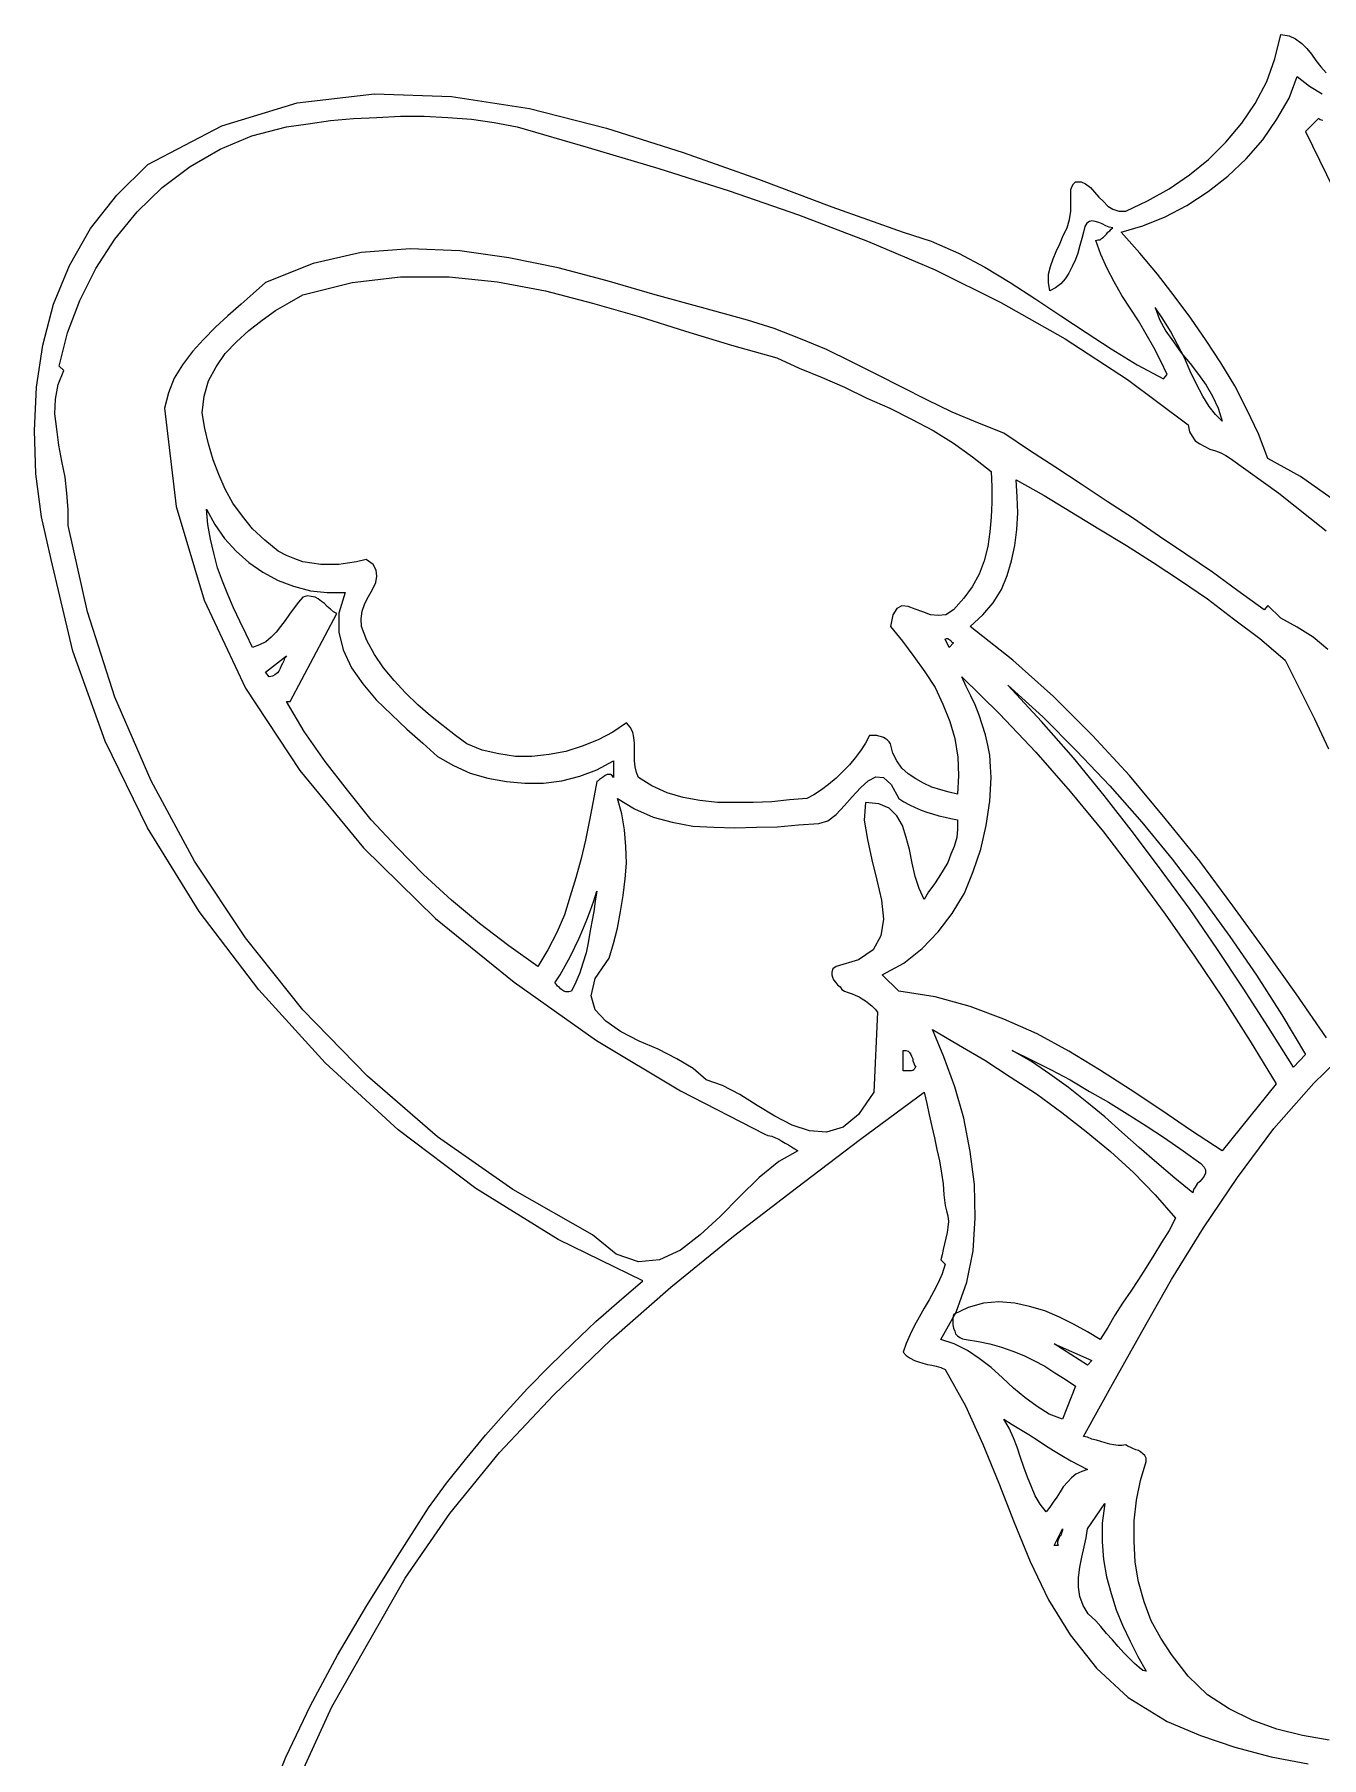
# Model space of a CAD drawing. Extents: x 0.04 to 6.8, y 0.03 to 8.42.
# Drawn here: x 0.039 to 2.057, y 2.845 to 5.546 of the extents above; entities that cross this region are included whole.
import ezdxf

# ---------------------------------------------------------------- set-up
doc = ezdxf.new("R2010")
doc.units = 0
doc.layers.add('1', color=7, linetype='Continuous')

msp = doc.modelspace()

# ---------------------------------------------------------------- linework, layer by layer
msp.add_lwpolyline([(0.4, 2.762), (0.433, 2.845), (0.472, 2.926), (0.514, 3.005), (0.56, 3.083), (0.608, 3.16), (0.657, 3.236), (0.685, 3.275), (0.715, 3.312), (0.746, 3.35), (0.779, 3.387), (0.812, 3.423), (0.847, 3.459), (0.883, 3.494), (0.919, 3.528), (0.956, 3.56), (0.993, 3.592), (0.86, 3.657), (0.731, 3.737), (0.609, 3.829), (0.495, 3.934), (0.391, 4.048), (0.297, 4.171), (0.216, 4.302), (0.15, 4.438), (0.099, 4.579), (0.065, 4.723), (0.05, 4.79), (0.041, 4.857), (0.039, 4.925), (0.042, 4.993), (0.052, 5.059), (0.069, 5.123), (0.094, 5.184), (0.127, 5.242), (0.168, 5.294), (0.217, 5.342), (0.333, 5.403), (0.451, 5.439), (0.572, 5.453), (0.693, 5.449), (0.815, 5.43), (0.936, 5.399), (1.056, 5.361), (1.174, 5.319), (1.289, 5.276), (1.401, 5.236), (1.445, 5.222), (1.488, 5.203), (1.529, 5.181), (1.569, 5.157), (1.609, 5.131), (1.648, 5.105), (1.688, 5.079), (1.727, 5.053), (1.768, 5.028), (1.809, 5.006), (1.815, 5.013), (1.805, 5.034), (1.794, 5.055), (1.782, 5.076), (1.77, 5.097), (1.757, 5.117), (1.744, 5.137), (1.732, 5.158), (1.721, 5.179), (1.711, 5.201), (1.703, 5.223), (1.707, 5.224), (1.71, 5.224), (1.712, 5.226), (1.715, 5.228), (1.718, 5.231), (1.72, 5.233), (1.722, 5.236), (1.725, 5.238), (1.727, 5.241), (1.73, 5.243), (1.724, 5.244), (1.719, 5.246), (1.713, 5.249), (1.708, 5.251), (1.702, 5.253), (1.697, 5.254), (1.693, 5.253), (1.689, 5.25), (1.686, 5.245), (1.684, 5.236), (1.681, 5.226), (1.678, 5.215), (1.675, 5.203), (1.671, 5.193), (1.666, 5.182), (1.661, 5.172), (1.655, 5.163), (1.648, 5.155), (1.64, 5.149), (1.631, 5.144), (1.629, 5.157), (1.629, 5.17), (1.632, 5.182), (1.636, 5.194), (1.641, 5.206), (1.647, 5.219), (1.652, 5.231), (1.658, 5.243), (1.662, 5.256), (1.664, 5.269), (1.664, 5.274), (1.664, 5.279), (1.664, 5.284), (1.664, 5.289), (1.664, 5.294), (1.664, 5.299), (1.664, 5.303), (1.666, 5.308), (1.668, 5.312), (1.671, 5.315), (1.68, 5.315), (1.687, 5.312), (1.695, 5.306), (1.701, 5.299), (1.708, 5.291), (1.715, 5.284), (1.722, 5.277), (1.73, 5.272), (1.739, 5.269), (1.75, 5.269), (1.784, 5.285), (1.818, 5.304), (1.85, 5.326), (1.88, 5.35), (1.907, 5.377), (1.932, 5.407), (1.953, 5.438), (1.971, 5.472), (1.984, 5.508), (1.993, 5.546), (2.006, 5.544), (2.016, 5.539), (2.026, 5.532), (2.034, 5.524), (2.041, 5.515), (2.048, 5.505), (2.056, 5.495), (2.064, 5.486)])
at = {"layer": '1'}
for points in [[(2.072, 4.819), (2.024, 4.853), (1.973, 4.881), (1.958, 4.92), (1.94, 4.958), (1.921, 4.995), (1.899, 5.031), (1.876, 5.066), (1.852, 5.101), (1.826, 5.136), (1.8, 5.17), (1.772, 5.203), (1.743, 5.236), (1.777, 5.246), (1.812, 5.26), (1.846, 5.278), (1.879, 5.3), (1.91, 5.324), (1.939, 5.351), (1.965, 5.381), (1.987, 5.413), (2.006, 5.446), (2.019, 5.48), (2.038, 5.465), (2.058, 5.453)], [(2.067, 4.582), (2.044, 4.601), (2.019, 4.617), (1.993, 4.631), (1.973, 4.651), (1.967, 4.644), (1.926, 4.674), (1.886, 4.703), (1.844, 4.731), (1.803, 4.759), (1.762, 4.787), (1.721, 4.814), (1.68, 4.841), (1.639, 4.868), (1.599, 4.894), (1.559, 4.921), (1.518, 4.937), (1.478, 4.954), (1.438, 4.973), (1.399, 4.993), (1.36, 5.013), (1.32, 5.033), (1.281, 5.052), (1.24, 5.069), (1.199, 5.085), (1.157, 5.098), (1.085, 5.118), (1.012, 5.138), (0.937, 5.16), (0.86, 5.18), (0.783, 5.196), (0.706, 5.207), (0.628, 5.21), (0.551, 5.204), (0.476, 5.187), (0.401, 5.157), (0.382, 5.14), (0.363, 5.123), (0.342, 5.105), (0.323, 5.087), (0.304, 5.068), (0.287, 5.049), (0.271, 5.028), (0.258, 5.007), (0.249, 4.984), (0.243, 4.96), (0.261, 4.806), (0.305, 4.659), (0.37, 4.521), (0.455, 4.392), (0.555, 4.271), (0.668, 4.16), (0.791, 4.06), (0.92, 3.969), (1.052, 3.89), (1.184, 3.822), (1.189, 3.82), (1.195, 3.819), (1.201, 3.816), (1.206, 3.814), (1.211, 3.811), (1.216, 3.808), (1.221, 3.805), (1.226, 3.802), (1.231, 3.799), (1.236, 3.796), (1.206, 3.779), (1.175, 3.754), (1.145, 3.724), (1.114, 3.693), (1.083, 3.664), (1.052, 3.64), (1.019, 3.625), (0.986, 3.622), (0.951, 3.634), (0.914, 3.664), (0.789, 3.735), (0.671, 3.818), (0.561, 3.913), (0.46, 4.017), (0.37, 4.13), (0.29, 4.25), (0.222, 4.376), (0.165, 4.507), (0.122, 4.641), (0.092, 4.776), (0.092, 4.801), (0.09, 4.827), (0.087, 4.852), (0.082, 4.877), (0.077, 4.902), (0.074, 4.927), (0.071, 4.951), (0.072, 4.974), (0.076, 4.997), (0.085, 5.019), (0.078, 5.026), (0.091, 5.078), (0.11, 5.129), (0.135, 5.179), (0.165, 5.225), (0.2, 5.268), (0.239, 5.306), (0.283, 5.339), (0.33, 5.366), (0.38, 5.387), (0.434, 5.401), (0.468, 5.406), (0.503, 5.411), (0.539, 5.414), (0.576, 5.416), (0.613, 5.418), (0.65, 5.418), (0.687, 5.416), (0.724, 5.413), (0.76, 5.408), (0.796, 5.401)], [(2.059, 5.411), (2.055, 5.412), (2.052, 5.414), (2.032, 5.394), (2.076, 5.304)], [(0.796, 5.401), (0.907, 5.369), (1.018, 5.336), (1.128, 5.301), (1.237, 5.263), (1.345, 5.222), (1.451, 5.177), (1.554, 5.126), (1.655, 5.069), (1.753, 5.005), (1.848, 4.934), (1.85, 4.923), (1.854, 4.916), (1.859, 4.909), (1.866, 4.904), (1.874, 4.9), (1.882, 4.896), (1.891, 4.893), (1.899, 4.89), (1.907, 4.886), (1.914, 4.881), (1.99, 4.827), (2.064, 4.768)], [(1.203, 5.039), (1.238, 5.023), (1.274, 5.008), (1.309, 4.993), (1.344, 4.976), (1.38, 4.96), (1.414, 4.943), (1.448, 4.925), (1.48, 4.905), (1.51, 4.884), (1.539, 4.861), (1.54, 4.837), (1.54, 4.812), (1.539, 4.789), (1.537, 4.766), (1.534, 4.743), (1.528, 4.721), (1.52, 4.7), (1.509, 4.68), (1.496, 4.662), (1.48, 4.644), (1.468, 4.636), (1.456, 4.635), (1.444, 4.636), (1.432, 4.641), (1.42, 4.645), (1.409, 4.649), (1.399, 4.65), (1.391, 4.646), (1.385, 4.636), (1.381, 4.618), (1.4, 4.595), (1.418, 4.571), (1.435, 4.547), (1.451, 4.522), (1.463, 4.496), (1.474, 4.469), (1.482, 4.442), (1.487, 4.413), (1.488, 4.384), (1.486, 4.355), (1.473, 4.358), (1.46, 4.362), (1.446, 4.366), (1.433, 4.372), (1.421, 4.379), (1.409, 4.387), (1.399, 4.396), (1.391, 4.407), (1.385, 4.419), (1.381, 4.434), (1.379, 4.437), (1.376, 4.44), (1.373, 4.442), (1.37, 4.444), (1.367, 4.445), (1.363, 4.446), (1.36, 4.447), (1.356, 4.447), (1.352, 4.447), (1.348, 4.447), (1.342, 4.435), (1.334, 4.423), (1.326, 4.412), (1.317, 4.401), (1.306, 4.39), (1.296, 4.38), (1.284, 4.37), (1.273, 4.362), (1.261, 4.354), (1.25, 4.348), (1.223, 4.346), (1.195, 4.343), (1.166, 4.342), (1.138, 4.342), (1.11, 4.342), (1.082, 4.345), (1.056, 4.35), (1.031, 4.357), (1.007, 4.368), (0.986, 4.381), (0.983, 4.389), (0.981, 4.398), (0.98, 4.407), (0.98, 4.416), (0.98, 4.425), (0.98, 4.435), (0.979, 4.444), (0.977, 4.452), (0.973, 4.46), (0.967, 4.467), (0.946, 4.452), (0.923, 4.44), (0.898, 4.43), (0.872, 4.422), (0.846, 4.417), (0.819, 4.414), (0.793, 4.414), (0.767, 4.418), (0.741, 4.424), (0.717, 4.434), (0.699, 4.447), (0.68, 4.462), (0.66, 4.478), (0.64, 4.495), (0.621, 4.514), (0.603, 4.533), (0.586, 4.553), (0.572, 4.574), (0.56, 4.596), (0.552, 4.618), (0.551, 4.63), (0.553, 4.642), (0.557, 4.654), (0.563, 4.665), (0.569, 4.676), (0.574, 4.687), (0.576, 4.697), (0.575, 4.706), (0.57, 4.715), (0.559, 4.723), (0.544, 4.719), (0.53, 4.717), (0.516, 4.715), (0.502, 4.715), (0.488, 4.715), (0.474, 4.717), (0.46, 4.719), (0.447, 4.724), (0.434, 4.729), (0.421, 4.736), (0.4, 4.753), (0.381, 4.771), (0.365, 4.791), (0.35, 4.811), (0.338, 4.833), (0.328, 4.856), (0.319, 4.879), (0.312, 4.904), (0.306, 4.928), (0.302, 4.953), (0.305, 4.979), (0.312, 5.003), (0.324, 5.025), (0.338, 5.046), (0.356, 5.064), (0.375, 5.082), (0.396, 5.098), (0.417, 5.113), (0.439, 5.126), (0.46, 5.138), (0.537, 5.157), (0.613, 5.166), (0.689, 5.166), (0.765, 5.158), (0.84, 5.144), (0.914, 5.125), (0.987, 5.104), (1.06, 5.081), (1.132, 5.059), (1.203, 5.039)], [(1.901, 4.94), (1.891, 4.95), (1.881, 4.963), (1.871, 4.979), (1.861, 4.998), (1.851, 5.018), (1.842, 5.039), (1.831, 5.06), (1.82, 5.081), (1.808, 5.1), (1.796, 5.118), (1.803, 5.099), (1.813, 5.081), (1.825, 5.064), (1.837, 5.047), (1.851, 5.03), (1.864, 5.013), (1.876, 4.996), (1.886, 4.979), (1.895, 4.96), (1.901, 4.94)], [(2.065, 3.973), (2.017, 4.042), (1.968, 4.111), (1.918, 4.18), (1.866, 4.25), (1.812, 4.317), (1.756, 4.384), (1.698, 4.447), (1.637, 4.508), (1.573, 4.565), (1.506, 4.618), (1.526, 4.636), (1.542, 4.655), (1.555, 4.676), (1.564, 4.698), (1.571, 4.721), (1.576, 4.745), (1.579, 4.77), (1.581, 4.796), (1.58, 4.821), (1.578, 4.848), (1.622, 4.823), (1.665, 4.797), (1.708, 4.771), (1.751, 4.745), (1.793, 4.718), (1.836, 4.69), (1.878, 4.661), (1.919, 4.63), (1.96, 4.599), (2, 4.565)], [(0.526, 4.671), (0.516, 4.639), (0.516, 4.609), (0.523, 4.581), (0.536, 4.553), (0.554, 4.528), (0.575, 4.503), (0.599, 4.48), (0.623, 4.457), (0.648, 4.435), (0.671, 4.414), (0.696, 4.4), (0.722, 4.388), (0.75, 4.38), (0.779, 4.375), (0.808, 4.372), (0.837, 4.372), (0.866, 4.376), (0.894, 4.383), (0.921, 4.393), (0.947, 4.407), (0.947, 4.381), (0.945, 4.384), (0.942, 4.386), (0.939, 4.386), (0.937, 4.386), (0.934, 4.384), (0.931, 4.382), (0.928, 4.38), (0.925, 4.378), (0.923, 4.376), (0.921, 4.375), (0.915, 4.344), (0.909, 4.314), (0.903, 4.283), (0.896, 4.254), (0.888, 4.224), (0.879, 4.195), (0.87, 4.166), (0.858, 4.138), (0.844, 4.111), (0.828, 4.085), (0.783, 4.117), (0.737, 4.152), (0.693, 4.189), (0.649, 4.229), (0.607, 4.272), (0.567, 4.315), (0.53, 4.361), (0.495, 4.406), (0.462, 4.453), (0.434, 4.5), (0.44, 4.5), (0.513, 4.638), (0.508, 4.641), (0.503, 4.645), (0.498, 4.649), (0.494, 4.654), (0.489, 4.657), (0.484, 4.661), (0.479, 4.664), (0.473, 4.665), (0.467, 4.666), (0.46, 4.664), (0.453, 4.656), (0.446, 4.647), (0.439, 4.637), (0.432, 4.627), (0.425, 4.618), (0.418, 4.609), (0.41, 4.601), (0.402, 4.594), (0.392, 4.589), (0.381, 4.585), (0.371, 4.606), (0.361, 4.626), (0.351, 4.647), (0.342, 4.668), (0.334, 4.689), (0.326, 4.71), (0.32, 4.733), (0.315, 4.755), (0.311, 4.778), (0.309, 4.802), (0.322, 4.778), (0.337, 4.756), (0.355, 4.736), (0.375, 4.718), (0.397, 4.703), (0.421, 4.69), (0.445, 4.681), (0.472, 4.674), (0.498, 4.671), (0.526, 4.671)], [(1.48, 4.592), (1.473, 4.585), (1.467, 4.598), (1.469, 4.599), (1.471, 4.599), (1.472, 4.598), (1.474, 4.597), (1.476, 4.596), (1.477, 4.594), (1.479, 4.593), (1.48, 4.592)], [(0.407, 4.539), (0.401, 4.546), (0.434, 4.572), (0.431, 4.568), (0.43, 4.564), (0.428, 4.56), (0.426, 4.556), (0.424, 4.552), (0.422, 4.548), (0.42, 4.545), (0.416, 4.542), (0.412, 4.54), (0.407, 4.539)], [(1.986, 3.901), (1.901, 3.796), (1.853, 3.827), (1.805, 3.86), (1.757, 3.892), (1.709, 3.923), (1.661, 3.952), (1.611, 3.979), (1.559, 4.002), (1.506, 4.022), (1.451, 4.037), (1.394, 4.046), (1.368, 4.072), (1.402, 4.09), (1.431, 4.113), (1.456, 4.139), (1.478, 4.168), (1.497, 4.2), (1.511, 4.234), (1.523, 4.269), (1.531, 4.306), (1.537, 4.344), (1.539, 4.381), (1.538, 4.398), (1.537, 4.416), (1.534, 4.432), (1.53, 4.448), (1.525, 4.464), (1.52, 4.479), (1.514, 4.495), (1.507, 4.509), (1.5, 4.524), (1.493, 4.539), (1.552, 4.481), (1.609, 4.421), (1.663, 4.359), (1.715, 4.296), (1.764, 4.232), (1.812, 4.167), (1.858, 4.101), (1.902, 4.035), (1.945, 3.968), (1.986, 3.901)], [(2, 4.565), (2.023, 4.519), (2.046, 4.473), (2.068, 4.426)], [(2.032, 3.947), (2.013, 3.927), (1.974, 3.989), (1.934, 4.051), (1.893, 4.113), (1.851, 4.174), (1.807, 4.234), (1.762, 4.294), (1.716, 4.353), (1.668, 4.412), (1.618, 4.469), (1.565, 4.526), (1.62, 4.476), (1.673, 4.423), (1.725, 4.368), (1.775, 4.311), (1.823, 4.253), (1.869, 4.193), (1.913, 4.132), (1.955, 4.071), (1.995, 4.009), (2.032, 3.947)], [(1.486, 4.315), (1.486, 4.3), (1.485, 4.287), (1.481, 4.273), (1.476, 4.261), (1.471, 4.248), (1.464, 4.236), (1.457, 4.225), (1.449, 4.213), (1.441, 4.202), (1.434, 4.19), (1.426, 4.207), (1.42, 4.226), (1.415, 4.247), (1.411, 4.268), (1.406, 4.287), (1.4, 4.306), (1.391, 4.321), (1.379, 4.333), (1.363, 4.34), (1.342, 4.342), (1.34, 4.314), (1.345, 4.284), (1.352, 4.252), (1.36, 4.22), (1.367, 4.189), (1.37, 4.159), (1.366, 4.133), (1.354, 4.111), (1.331, 4.095), (1.296, 4.085), (1.291, 4.081), (1.289, 4.076), (1.289, 4.072), (1.29, 4.068), (1.292, 4.064), (1.295, 4.06), (1.298, 4.056), (1.302, 4.053), (1.305, 4.049), (1.309, 4.046), (1.315, 4.044), (1.321, 4.042), (1.326, 4.04), (1.332, 4.037), (1.337, 4.034), (1.342, 4.031), (1.347, 4.027), (1.352, 4.023), (1.357, 4.018), (1.361, 4.013), (1.355, 3.888), (1.331, 3.853), (1.307, 3.833), (1.281, 3.825), (1.254, 3.827), (1.227, 3.836), (1.2, 3.85), (1.172, 3.867), (1.145, 3.884), (1.118, 3.898), (1.092, 3.907), (1.072, 3.925), (1.046, 3.94), (1.017, 3.955), (0.987, 3.968), (0.958, 3.983), (0.935, 3.999), (0.918, 4.017), (0.912, 4.039), (0.918, 4.066), (0.94, 4.098), (0.947, 4.121), (0.953, 4.145), (0.958, 4.171), (0.962, 4.196), (0.965, 4.222), (0.967, 4.247), (0.966, 4.273), (0.964, 4.299), (0.96, 4.324), (0.953, 4.348), (0.98, 4.332), (1.009, 4.319), (1.039, 4.311), (1.071, 4.305), (1.104, 4.303), (1.137, 4.302), (1.171, 4.303), (1.204, 4.304), (1.237, 4.307), (1.269, 4.309), (1.283, 4.313), (1.296, 4.323), (1.309, 4.337), (1.321, 4.351), (1.334, 4.365), (1.346, 4.376), (1.358, 4.382), (1.37, 4.381), (1.382, 4.37), (1.394, 4.348), (1.402, 4.343), (1.411, 4.338), (1.42, 4.334), (1.429, 4.33), (1.438, 4.327), (1.447, 4.324), (1.457, 4.321), (1.467, 4.319), (1.476, 4.317), (1.486, 4.315)], [(0.881, 4.046), (0.877, 4.045), (0.875, 4.045), (0.872, 4.045), (0.869, 4.046), (0.866, 4.048), (0.864, 4.05), (0.862, 4.052), (0.859, 4.054), (0.857, 4.057), (0.855, 4.059), (0.863, 4.072), (0.871, 4.086), (0.879, 4.1), (0.886, 4.115), (0.893, 4.129), (0.899, 4.143), (0.905, 4.158), (0.911, 4.173), (0.916, 4.188), (0.921, 4.203), (0.918, 4.187), (0.916, 4.171), (0.913, 4.155), (0.91, 4.138), (0.907, 4.122), (0.904, 4.106), (0.899, 4.09), (0.894, 4.075), (0.888, 4.06), (0.881, 4.046)], [(1.828, 3.69), (1.818, 3.671), (1.806, 3.652), (1.794, 3.632), (1.782, 3.613), (1.77, 3.594), (1.758, 3.576), (1.745, 3.557), (1.733, 3.538), (1.722, 3.519), (1.71, 3.5), (1.69, 3.512), (1.668, 3.524), (1.646, 3.535), (1.623, 3.545), (1.599, 3.552), (1.576, 3.557), (1.551, 3.559), (1.527, 3.557), (1.503, 3.55), (1.48, 3.539), (1.479, 3.534), (1.479, 3.529), (1.479, 3.523), (1.48, 3.518), (1.482, 3.513), (1.483, 3.509), (1.486, 3.506), (1.49, 3.503), (1.494, 3.501), (1.5, 3.5), (1.519, 3.497), (1.537, 3.493), (1.555, 3.488), (1.573, 3.482), (1.59, 3.475), (1.606, 3.467), (1.623, 3.458), (1.639, 3.448), (1.655, 3.438), (1.671, 3.427), (1.651, 3.375), (1.63, 3.383), (1.611, 3.395), (1.592, 3.409), (1.574, 3.424), (1.557, 3.44), (1.539, 3.456), (1.52, 3.47), (1.502, 3.483), (1.481, 3.493), (1.46, 3.5), (1.484, 3.543), (1.501, 3.59), (1.511, 3.639), (1.514, 3.691), (1.513, 3.743), (1.506, 3.795), (1.496, 3.847), (1.482, 3.896), (1.465, 3.943), (1.447, 3.986), (1.488, 3.962), (1.529, 3.938), (1.569, 3.912), (1.61, 3.885), (1.65, 3.856), (1.688, 3.826), (1.726, 3.795), (1.762, 3.762), (1.796, 3.727), (1.828, 3.69)], [(1.421, 3.927), (1.419, 3.925), (1.418, 3.923), (1.416, 3.922), (1.414, 3.921), (1.412, 3.921), (1.409, 3.921), (1.407, 3.921), (1.404, 3.921), (1.401, 3.921), (1.401, 3.953), (1.405, 3.953), (1.409, 3.952), (1.411, 3.95), (1.413, 3.947), (1.414, 3.944), (1.416, 3.94), (1.416, 3.937), (1.418, 3.933), (1.419, 3.93), (1.421, 3.927)], [(1.868, 3.776), (1.873, 3.77), (1.875, 3.766), (1.875, 3.761), (1.873, 3.756), (1.87, 3.752), (1.866, 3.748), (1.862, 3.744), (1.859, 3.739), (1.856, 3.735), (1.855, 3.73), (1.827, 3.753), (1.799, 3.777), (1.771, 3.801), (1.744, 3.825), (1.717, 3.849), (1.689, 3.872), (1.66, 3.895), (1.631, 3.916), (1.602, 3.936), (1.572, 3.953), (1.603, 3.938), (1.633, 3.923), (1.663, 3.907), (1.693, 3.889), (1.723, 3.872), (1.752, 3.854), (1.782, 3.835), (1.811, 3.816), (1.84, 3.796), (1.868, 3.776)], [(2.069, 2.872), (2.027, 2.879), (1.987, 2.889), (1.948, 2.903), (1.912, 2.921), (1.878, 2.943), (1.848, 2.972), (1.822, 3.006), (1.805, 3.032), (1.79, 3.059), (1.779, 3.089), (1.77, 3.12), (1.765, 3.151), (1.763, 3.184), (1.763, 3.216), (1.767, 3.248), (1.773, 3.279), (1.782, 3.309), (1.782, 3.314), (1.78, 3.318), (1.777, 3.321), (1.773, 3.324), (1.77, 3.326), (1.766, 3.327), (1.761, 3.329), (1.757, 3.331), (1.753, 3.333), (1.75, 3.335), (1.744, 3.334), (1.738, 3.334), (1.731, 3.335), (1.725, 3.336), (1.718, 3.338), (1.711, 3.34), (1.704, 3.342), (1.697, 3.344), (1.69, 3.347), (1.684, 3.348), (1.729, 3.43), (1.775, 3.512), (1.822, 3.594), (1.872, 3.675), (1.925, 3.754), (1.982, 3.831), (2.045, 3.902), (2.114, 3.969)], [(0.458, 2.821), (0.505, 2.924), (0.559, 3.019), (0.62, 3.126), (0.69, 3.227), (0.768, 3.323), (0.853, 3.413), (0.943, 3.5), (1.037, 3.582), (1.135, 3.662), (1.234, 3.738), (1.334, 3.814), (1.434, 3.888), (1.438, 3.87), (1.442, 3.852), (1.446, 3.834), (1.45, 3.816), (1.454, 3.798), (1.458, 3.78), (1.461, 3.761), (1.464, 3.744), (1.465, 3.727), (1.467, 3.71)], [(1.467, 3.71), (1.469, 3.702), (1.471, 3.694), (1.472, 3.685), (1.471, 3.676), (1.47, 3.668), (1.468, 3.659), (1.466, 3.65), (1.464, 3.641), (1.462, 3.633), (1.46, 3.625), (1.467, 3.618), (1.462, 3.603), (1.456, 3.589), (1.449, 3.576), (1.442, 3.562), (1.434, 3.549), (1.426, 3.535), (1.419, 3.522), (1.412, 3.508), (1.406, 3.494), (1.401, 3.48), (1.406, 3.475), (1.412, 3.471), (1.419, 3.467), (1.425, 3.465), (1.432, 3.463), (1.439, 3.461), (1.446, 3.46), (1.453, 3.458), (1.46, 3.456), (1.467, 3.453), (1.499, 3.396), (1.526, 3.336), (1.551, 3.275), (1.575, 3.213), (1.6, 3.152), (1.629, 3.092), (1.663, 3.037), (1.704, 2.985), (1.754, 2.939), (1.815, 2.901), (1.867, 2.879), (1.921, 2.861), (1.978, 2.846), (2.036, 2.835)], [(1.69, 3.46), (1.638, 3.493), (1.697, 3.467), (1.69, 3.46)], [(1.69, 3.296), (1.681, 3.293), (1.672, 3.289), (1.665, 3.283), (1.659, 3.277), (1.652, 3.269), (1.647, 3.261), (1.642, 3.253), (1.636, 3.245), (1.631, 3.237), (1.625, 3.23), (1.616, 3.242), (1.608, 3.255), (1.602, 3.269), (1.596, 3.284), (1.59, 3.3), (1.585, 3.315), (1.58, 3.331), (1.574, 3.346), (1.567, 3.361), (1.559, 3.375), (1.572, 3.367), (1.585, 3.359), (1.598, 3.351), (1.611, 3.343), (1.624, 3.334), (1.637, 3.326), (1.65, 3.318), (1.664, 3.31), (1.677, 3.303), (1.69, 3.296)], [(1.782, 2.98), (1.777, 2.981), (1.771, 2.986), (1.764, 2.992), (1.756, 3), (1.747, 3.009), (1.738, 3.019), (1.729, 3.029), (1.72, 3.039), (1.711, 3.05), (1.703, 3.059), (1.691, 3.07), (1.683, 3.083), (1.678, 3.097), (1.676, 3.112), (1.676, 3.127), (1.678, 3.143), (1.681, 3.159), (1.685, 3.175), (1.688, 3.189), (1.69, 3.203), (1.717, 3.243), (1.713, 3.212), (1.713, 3.183), (1.715, 3.155), (1.72, 3.128), (1.727, 3.102), (1.735, 3.076), (1.745, 3.052), (1.757, 3.027), (1.769, 3.003), (1.782, 2.98)], [(1.644, 3.177), (1.638, 3.177), (1.651, 3.203), (1.651, 3.201), (1.65, 3.198), (1.649, 3.195), (1.648, 3.193), (1.646, 3.191), (1.645, 3.188), (1.644, 3.186), (1.643, 3.183), (1.643, 3.18), (1.644, 3.177)]]:
    msp.add_lwpolyline(points, dxfattribs=at)

doc.saveas('drawing.dxf')
